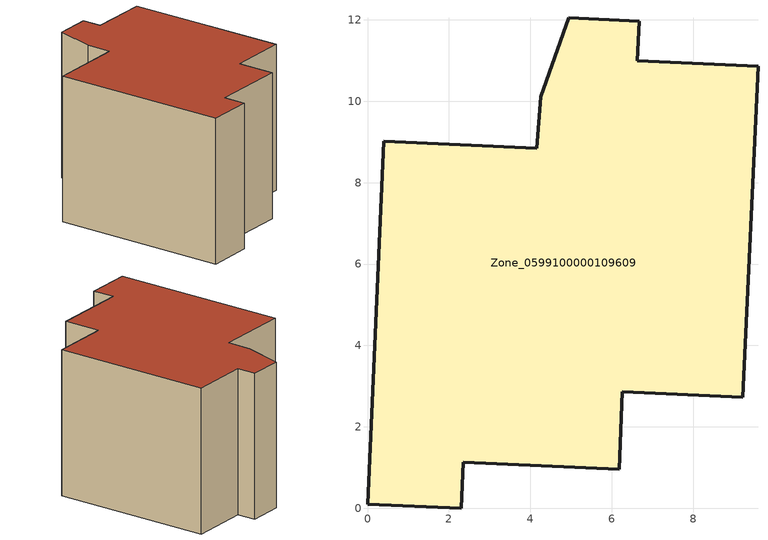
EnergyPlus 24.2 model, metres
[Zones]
Zone_0599100000109609
 floor ground (C_G): 6.26,2.86 6.18,0.96 2.35,1.13 2.3,0 0,0.1 0.4,9.01 4.16,8.85 4.25,10.11 4.95,12.05 6.67,11.97 6.62,10.99 9.59,10.86 9.22,2.73 z0.99
 wall outside (C_F): 6.62,10.99 6.67,11.97 4.95,12.05 4.25,10.11 4.16,8.85 0.4,9.01 0,0.1 2.3,0 2.35,1.13 6.18,0.96 6.26,2.86 9.22,2.73 9.59,10.86 6.62,10.99 z0.99:8.45
 roof outside (C_R): 9.22,2.73 9.59,10.86 6.62,10.99 6.67,11.97 4.95,12.05 4.25,10.11 4.16,8.85 0.4,9.01 0,0.1 2.3,0 2.35,1.13 6.18,0.96 6.26,2.86 z8.45
[BUILDING]
Pand.0599100000109609: North Axis=0; Terrain=City; Loads Convergence Tolerance Value=0.04; Temperature Convergence Tolerance Value=0.4; Solar Distribution=FullExterior; Maximum Number of Warmup Days=25; Minimum Number of Warmup Days=1
[Site:Location]
Rotterdam.The.Hague.AP_ZH_NLD Design_Conditions: Latitude=51.96; Longitude=4.45; Time Zone=1; Elevation=-4.5
[SITE:GROUNDTEMPERATURE:BUILDINGSURFACE]
18, 18, 18, 18, 18, 18, 18, 18, 18, 18, 18, 18
[MATERIAL] Thermal Absorptance=0.9; Solar Absorptance=0.7; Visible Absorptance=0.7
Name | Roughness | Thickness | Conductivity | Density | Specific Heat
G.TC.1975-1991 | MediumSmooth | 0.15 | 0.288461 | 540 | 1210
F.TC.1975-1991 | Rough | 0.3 | 0.230769 | 1920 | 840
R.TC.1975-1991 | MediumRough | 0.2 | 0.153846 | 1500 | 1000
[CONSTRUCTION]
C_G: G.TC.1975-1991
C_F: F.TC.1975-1991
C_R: R.TC.1975-1991
[ZONE]
Zone_0599100000109609: Type=1; Multiplier=1; Ceiling Height=Autocalculate; Volume=Autocalculate; Floor Area=autocalculate; Part of Total Floor Area=Yes
[ZONEINFILTRATION:DESIGNFLOWRATE]
Infil_Zone_0599100000109609: Zone or ZoneList or Space or SpaceList=Zone_0599100000109609; Schedule=AlwaysOn; Design Flow Rate Calculation Method=Flow/Area; Flow Rate per Floor Area=0.003; Constant Term Coefficient=1; Temperature Term Coefficient=0; Velocity Term Coefficient=0; Velocity Squared Term Coefficient=0
[HVACTEMPLATE:ZONE:IDEALLOADSAIRSYSTEM]
Zone_0599100000109609: Maximum Heating Supply Air Temperature=50; Minimum Cooling Supply Air Temperature=13; Maximum Heating Supply Air Humidity Ratio=0.0156; Minimum Cooling Supply Air Humidity Ratio=0.0077; Heating Limit=NoLimit; Cooling Limit=NoLimit; Dehumidification Control Type=ConstantSensibleHeatRatio; Cooling Sensible Heat Ratio=0.7; Dehumidification Setpoint=60; Humidification Control Type=None; Humidification Setpoint=30; Outdoor Air Method=None; Outdoor Air Flow Rate per Person=0.00944; Outdoor Air Flow Rate per Zone Floor Area=0; Outdoor Air Flow Rate per Zone=0; Demand Controlled Ventilation Type=None; Outdoor Air Economizer Type=NoEconomizer; Heat Recovery Type=None; Sensible Heat Recovery Effectiveness=0.7; Latent Heat Recovery Effectiveness=0.65
[ZONECONTROL:THERMOSTAT]
ThermostatControl_Zone_0599100000109609: Zone or ZoneList=Zone_0599100000109609; Control Type Schedule=DualSetpointControlType; Control 1=Thermostat_Zone_0599100000109609; Temperature Difference Between Cutout And Setpoint=0
[THERMOSTATSETPOINT:DUALSETPOINT]
Thermostat_Zone_0599100000109609: Heating Setpoint Temperature Schedule=HeatingSetpoint_Zone_0599100000109609; Cooling Setpoint Temperature Schedule=CoolingSetpoint_Zone_0599100000109609
[SCHEDULE:COMPACT]
HeatingSetpoint_Zone_0599100000109609: Through: 12/31, For: AllDays, Until: 24:00, 21
CoolingSetpoint_Zone_0599100000109609: Through: 12/31, For: AllDays, Until: 24:00, 24
DualSetpointControlType: Through: 12/31, For: AllDays, Until: 24:00, 4
AlwaysOn: Through: 12/31, For: AllDays, Until: 24:00, 1
